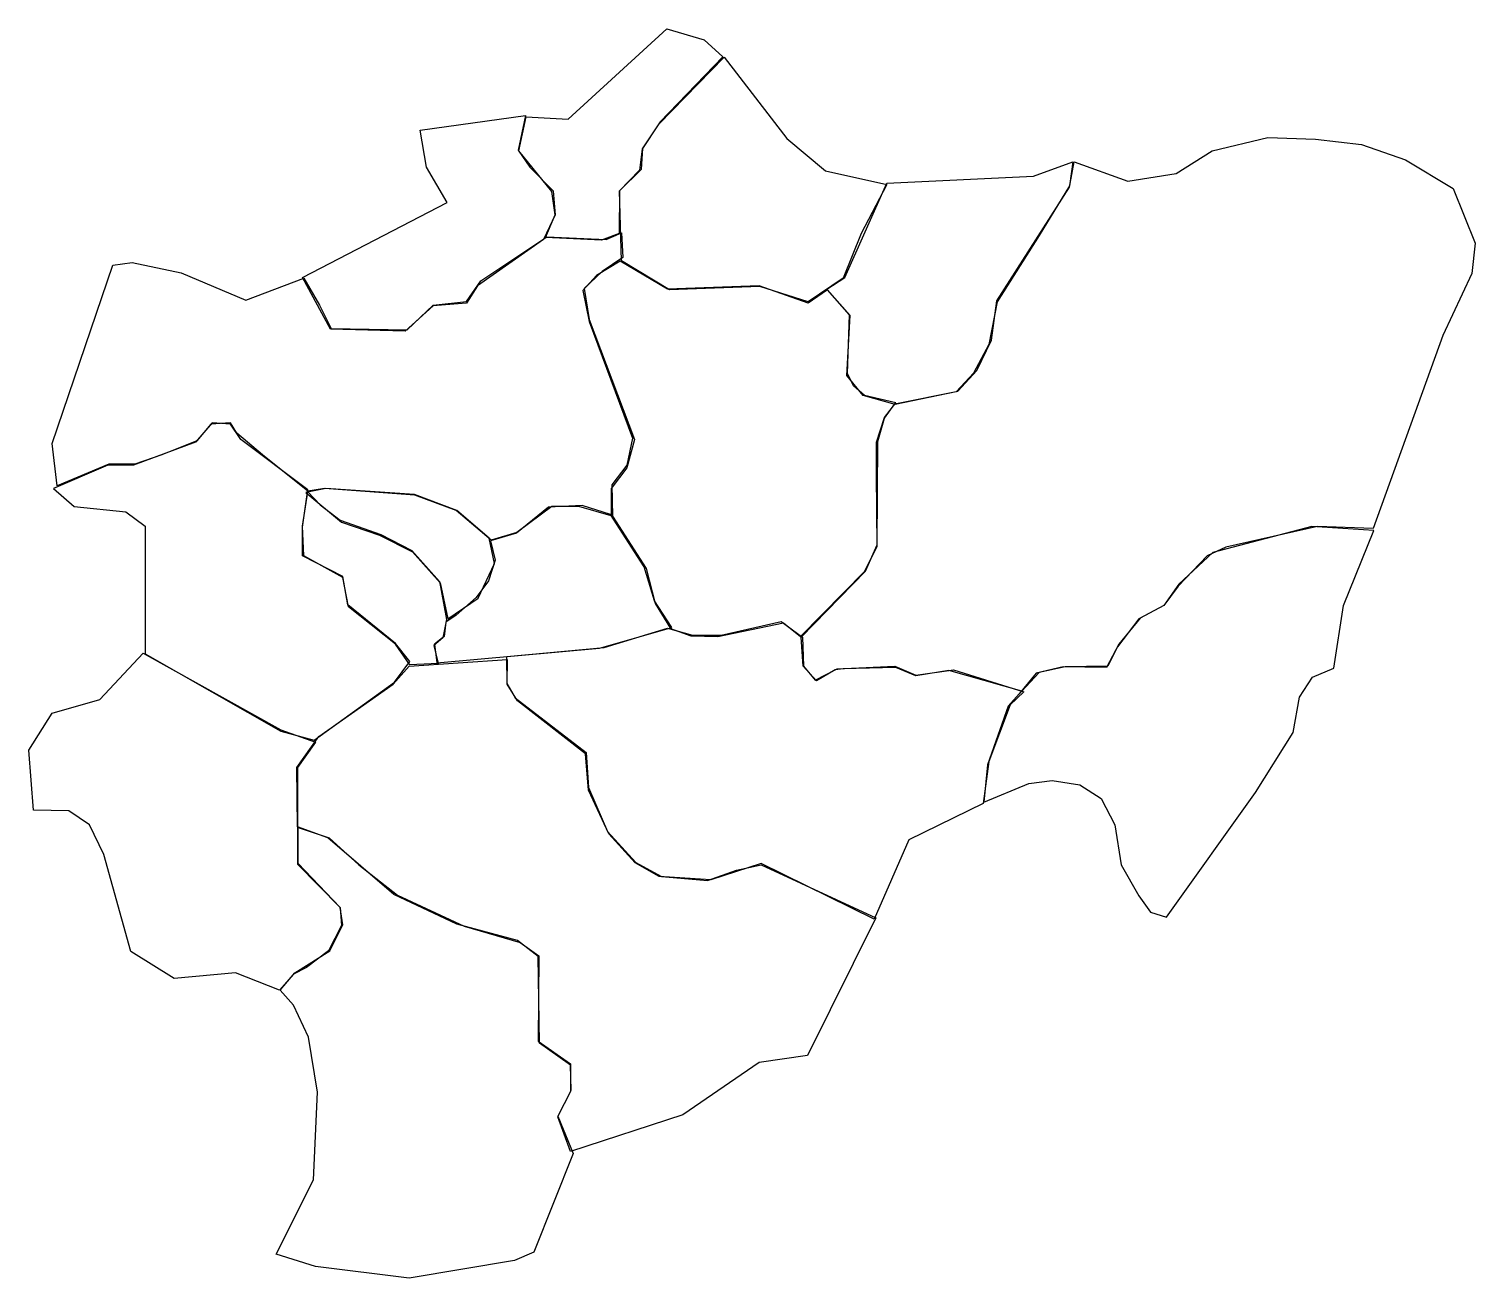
# Model space of a CAD drawing. Extents: x -5 to 635, y -26 to 527.
import ezdxf

# ---------------------------------------------------------------- set-up
doc = ezdxf.new("R2010")
doc.units = 0
doc.layers.add('Layer_1', color=7, linetype='CONTINUOUS')

msp = doc.modelspace()

# ---------------------------------------------------------------- linework, layer by layer
at = {"layer": 'Layer_1', "color": 7}
for points in [[(215.428568, 488.000004), (234, 486.85714), (277.714288, 526.85714), (294.285712, 522.000004), (302.571432, 514.571428), (274.857144, 485.714284), (266.857144, 473.714284), (265.714288, 464.285716), (256.857144, 455.14286), (256.571432, 436.285716), (248.857144, 433.428572), (224, 434.571428), (228.285712, 444.571428), (226.857144, 454.85714), (212.285712, 472.85714), (215.428568, 488.000004)], [(303.142856, 514.285716), (330.857144, 478.285716), (348, 464.000004), (375.142856, 458.000004), (363.714288, 436.285716), (355.714288, 416.571428), (340.285712, 406.000004), (318.857144, 412.85714), (278.857144, 411.428572), (257.714288, 424.285716), (256.857144, 455.14286), (266.571432, 464.85714), (267.142856, 474.000004), (274.285712, 484.85714), (303.142856, 514.285716)], [(116.571432, 416.85714), (180.571432, 450.000004), (171.428568, 465.714284), (168.571432, 482.000004), (215.142856, 488.571428), (212, 473.14286), (217.142856, 465.714284), (227.428568, 455.14286), (228.285712, 444.571428), (223.142856, 433.714284), (194, 413.14286), (189.142856, 405.428572), (174.285712, 404.285716), (162, 393.14286), (128.857144, 394.000004), (116.571432, 416.85714)], [(458, 468.000004), (481.714288, 459.428572), (503.142856, 462.85714), (519.142856, 472.85714), (543.714288, 478.85714), (564.857144, 478.000004), (585.142856, 475.714284), (604.571432, 468.85714), (625.714288, 456.285716), (635.428576, 432.000004), (634, 418.571428), (621.142856, 391.14286), (590.285712, 305.714284), (565.714288, 306.571428), (525.142856, 297.428572), (516.857144, 293.714284), (504, 280.285716), (497.714288, 271.714284), (486.571432, 265.714284), (477.142856, 253.428572), (472.857144, 244.85714), (454, 244.571428), (442.571432, 242.000004), (434.857144, 233.714284), (402.571432, 242.85714), (388, 240.571428), (379.142856, 244.285716), (355.714288, 243.714284), (352.285712, 243.14286), (344, 238.285716), (338, 244.85714), (337.142856, 257.714284), (365.714288, 286.85714), (370.857144, 298.571428), (371.142856, 344.285716), (374, 354.571428), (378.571432, 360.85714), (406.571432, 366.571428), (414.857144, 375.714284), (421.428576, 389.14286), (423.714288, 406.571428), (456, 456.85714), (458, 468.000004)], [(348.571432, 411.714284), (356.571432, 416.85714), (375.142856, 458.571428), (440, 461.714284), (457.428576, 468.000004), (456, 457.428572), (442.571432, 435.428572), (424, 406.000004), (420.285712, 387.14286), (413.428576, 374.571428), (405.714288, 366.285716), (378.857144, 360.571428), (364.571432, 364.571428), (357.428568, 373.428572), (358.857144, 400.000004), (348.571432, 411.714284)], [(8, 324.571428), (5.714286, 343.428572), (32.571429, 422.285716), (41.142857, 423.428572), (62.857143, 418.85714), (91.428568, 406.85714), (117.142856, 416.571428), (124, 404.571428), (129.142856, 394.285716), (162.857144, 393.714284), (174.285712, 404.571428), (189.142856, 406.285716), (195.428568, 415.428572), (224.571432, 434.85714), (250.857144, 433.714284), (257.714288, 436.571428), (258.285712, 425.714284), (249.142856, 419.428572), (241.142856, 412.000004), (243.428568, 398.285716), (263.428568, 345.14286), (260, 332.571428), (253.142856, 323.428572), (253.142856, 311.428572), (238.857144, 315.428572), (226.857144, 315.428572), (211.428568, 304.000004), (200, 300.571428), (184.571432, 313.714284), (166.285712, 320.571428), (126.285712, 323.428572), (118.857144, 322.285716), (98.857144, 338.285716), (87.428568, 348.000004), (84.571432, 352.571428), (76, 352.000004), (69.714286, 344.571428), (54.285714, 338.285716), (42.285714, 334.285716), (30.857143, 334.285716), (8, 324.571428)], [(257.142856, 424.000004), (246.571432, 417.714284), (240.571432, 411.14286), (243.428568, 397.428572), (262.571432, 345.714284), (260, 333.714284), (253.428568, 325.14286), (253.714288, 311.14286), (268.571432, 288.000004), (272.571432, 272.571428), (279.428568, 261.428572), (288.285712, 258.285716), (300.285712, 258.000004), (329.428568, 264.000004), (336.857144, 258.000004), (365.428576, 286.85714), (370.857144, 298.000004), (370.571432, 329.714284), (370.571432, 344.000004), (374, 354.85714), (379.142856, 361.428572), (365.142856, 364.571428), (360.285712, 368.85714), (357.714288, 374.285716), (358.571432, 400.285716), (348.857144, 411.428572), (340.285712, 405.428572), (318.571432, 413.14286), (278, 411.714284), (257.142856, 424.000004)], [(6.285714, 323.428572), (15.428571, 315.428572), (38.285714, 313.14286), (46.857143, 306.85714), (46.857143, 250.285716), (106.857144, 216.000004), (121.714288, 212.000004), (157.142856, 237.714284), (164, 246.85714), (157.714288, 254.85714), (136.571432, 272.000004), (134.285712, 284.571428), (116.571432, 293.714284), (116.571432, 306.285716), (118.857144, 322.85714), (89.142856, 345.14286), (84.571432, 352.000004), (76.571429, 352.571428), (69.142858, 344.000004), (41.714286, 333.714284), (30.285714, 333.714284), (6.285714, 323.428572)], [(176.571432, 246.000004), (164, 245.428572), (157.714288, 254.571428), (136.857144, 271.14286), (134.285712, 284.000004), (117.142856, 293.714284), (116.571432, 306.85714), (118.857144, 322.000004), (124.285712, 316.285716), (133.142856, 309.428572), (151.142856, 303.14286), (164.857144, 296.000004), (177.142856, 282.285716), (180.285712, 265.428572), (178.571432, 257.428572), (174.571432, 254.000004), (176.571432, 246.000004)], [(180.857144, 265.714284), (194.285712, 274.85714), (201.428568, 290.285716), (199.142856, 301.428572), (184.857144, 313.714284), (166, 320.85714), (126.857144, 323.428572), (118, 321.714284), (133.714288, 308.571428), (150.571432, 302.85714), (165.142856, 295.428572), (177.428568, 281.714284), (180.857144, 265.714284)], [(176, 246.285716), (248, 252.85714), (280, 262.000004), (272.285712, 273.714284), (267.714288, 288.85714), (252.857144, 312.000004), (240.285712, 316.000004), (225.428568, 315.14286), (211.142856, 303.714284), (199.714288, 300.285716), (201.714288, 291.714284), (198.857144, 282.571428), (193.428568, 275.14286), (184.571432, 267.428572), (180, 264.285716), (179.142856, 258.000004), (174.857144, 254.571428), (176, 246.285716)], [(590.571432, 304.85714), (563.142856, 306.571428), (519.428576, 295.14286), (504.285712, 281.14286), (497.714288, 271.714284), (487.142856, 266.000004), (477.714288, 254.571428), (472.285712, 244.285716), (453.142856, 244.571428), (441.142856, 241.714284), (433.714288, 232.571428), (428.857144, 227.14286), (419.714288, 201.14286), (418, 184.571428), (438, 192.85714), (448.285712, 194.285716), (460.571432, 192.285716), (470, 186.285716), (476, 174.571428), (478.857144, 156.85714), (486.571432, 143.14286), (491.714288, 136.000004), (498.857144, 133.714284), (538.285712, 188.85714), (554.857144, 215.428572), (557.714288, 231.14286), (563.428576, 240.000004), (572.857144, 244.000004), (577.142856, 271.714284), (590.571432, 304.85714)], [(417.714288, 184.000004), (384.857144, 168.000004), (369.428576, 132.85714), (319.428568, 157.428572), (297.142856, 150.285716), (274.285712, 151.714284), (263.714288, 157.714284), (252, 170.571428), (243.142856, 190.000004), (241.714288, 206.000004), (211.714288, 229.428572), (207.142856, 236.85714), (206.857144, 249.14286), (250, 253.14286), (278, 261.714284), (289.142856, 258.571428), (301.714288, 258.571428), (328.285712, 264.571428), (337.714288, 257.714284), (338.285712, 244.85714), (343.428568, 238.571428), (353.142856, 243.714284), (378.571432, 244.85714), (388, 240.85714), (404.571432, 243.14286), (435.714288, 233.428572), (429.714288, 227.714284), (420.285712, 202.571428), (417.714288, 184.000004)], [(46, 250.571428), (106.857144, 216.571428), (122.285712, 211.14286), (114.285712, 200.000004), (114.285712, 157.14286), (133.142856, 138.000004), (133.714288, 130.000004), (128, 118.85714), (118.285712, 111.428572), (112.571432, 108.571428), (106.285712, 101.428572), (86.857144, 109.14286), (59.714286, 106.571428), (40.571429, 118.571428), (28.571429, 161.428572), (22.285714, 174.571428), (13.142857, 180.85714), (-2.571429, 181.14286), (-4.571429, 207.714284), (5.714286, 224.000004), (26.857143, 230.000004), (46, 250.571428)], [(163.714288, 244.85714), (207.142856, 247.714284), (206.857144, 237.14286), (210.571432, 230.85714), (242, 206.571428), (243.142856, 191.14286), (251.428568, 171.714284), (264, 158.000004), (275.428568, 151.714284), (295.714288, 150.000004), (308.571432, 154.571428), (319.428568, 156.85714), (370.285712, 133.428572), (340, 72.571428), (318.571432, 69.428572), (284.857144, 46.285716), (235.142856, 30.000004), (229.428568, 45.428572), (235.428568, 57.14286), (235.142856, 68.285716), (221.428568, 78.000004), (220.857144, 116.285716), (211.714288, 123.428572), (184.857144, 130.571428), (156.857144, 143.714284), (127.714288, 168.85714), (114.285712, 173.714284), (114, 200.000004), (123.714288, 213.714284), (156.571432, 236.85714), (163.714288, 244.85714)], [(114.571432, 173.428572), (128.285712, 168.85714), (141.428568, 156.85714), (158.571432, 143.428572), (188, 129.714284), (212.857144, 122.571428), (221.142856, 116.571428), (220.857144, 78.85714), (235.142856, 68.85714), (235.142856, 56.571428), (229.428568, 45.714284), (236.285712, 29.142884), (218.857144, -14.571436), (210.285712, -18.285676), (163.714288, -25.999996), (122.285712, -20.857116), (104.857144, -15.428556), (121.428568, 17.428564), (123.142856, 56.285716), (119.142856, 80.571428), (112.571432, 94.85714), (106.571432, 101.428572), (113.142856, 109.14286), (128.571432, 118.85714), (134.285712, 130.285716), (133.142856, 138.000004), (114.571432, 157.428572), (114.571432, 173.428572)]]:
    msp.add_lwpolyline(points, close=True, dxfattribs=at)

doc.saveas('drawing.dxf')
